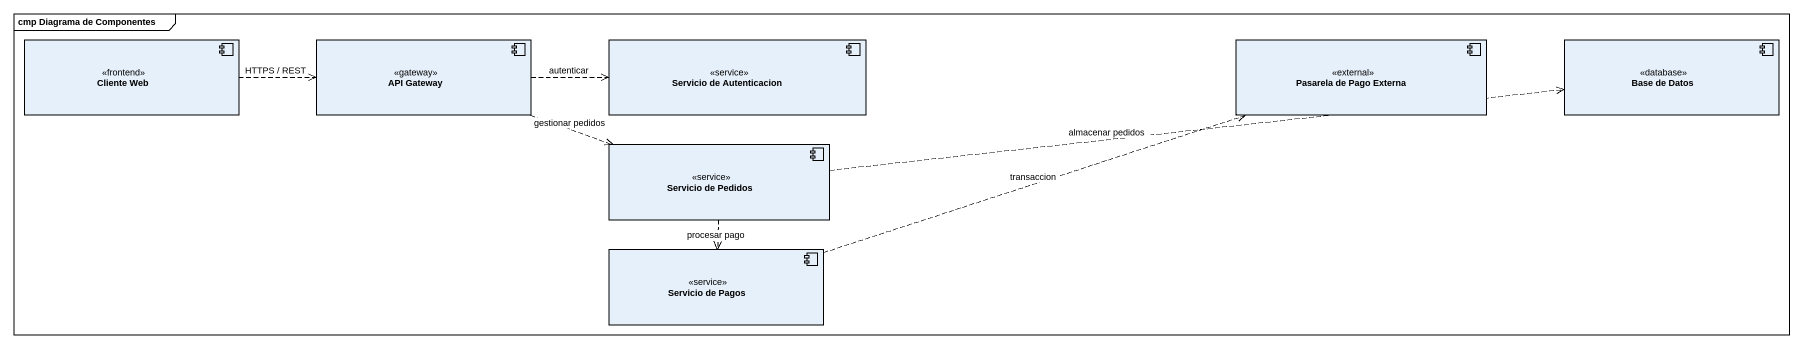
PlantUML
@startuml
mainframe cmp Diagrama de Componentes
component "Cliente Web" as Cliente_Web <<frontend>>
component "API Gateway" as API_Gateway <<gateway>>
component "Servicio de Autenticacion" as Servicio_de_Autenticacion <<service>>
component "Pasarela de Pago Externa" as Pasarela_de_Pago_Externa <<external>>
component "Base de Datos" as Base_de_Datos <<database>>
component "Servicio de Pedidos" as Servicio_de_Pedidos <<service>>
component "Servicio de Pagos" as Servicio_de_Pagos <<service>>
Cliente_Web .right.> API_Gateway : HTTPS / REST
API_Gateway .right.> Servicio_de_Autenticacion : autenticar
API_Gateway .right.> Servicio_de_Pedidos : gestionar pedidos
Servicio_de_Pedidos .right.> Base_de_Datos : almacenar pedidos
Servicio_de_Pedidos ..> Servicio_de_Pagos : procesar pago
Servicio_de_Pagos .right.> Pasarela_de_Pago_Externa : transaccion
@enduml
